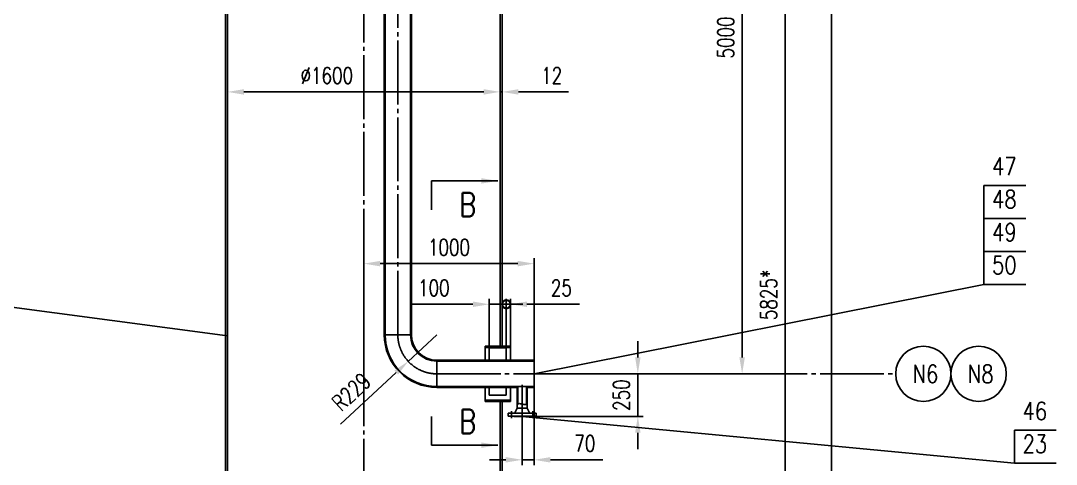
# Model space of a CAD drawing. Extents: x 16825 to 205982, y -10874 to 68273.
# Drawn here: x 162936 to 169016, y 30676 to 33277 of the extents above; entities that cross this region are included whole.
import ezdxf
from ezdxf.enums import TextEntityAlignment as Align

# ---------------------------------------------------------------- set-up
doc = ezdxf.new("R2010")
doc.units = 0
doc.header["$LTSCALE"] = 5
doc.header["$MEASUREMENT"] = 0
doc.linetypes.add('CENTER', pattern=[18, 15, -1, 1, -1])
doc.linetypes.add('DIVIDE', pattern=[20, 15, -1, 1, -1, 1, -1])
doc.layers.get('0').update_dxf_attribs({"color": 4, "linetype": 'DIVIDE'})
doc.layers.get('DEFPOINTS').update_dxf_attribs({"linetype": 'CONTINUOUS'})
for name, color, linetype in [('CEN', 6, 'CENTER'), ('DIM', 1, 'CONTINUOUS'), ('THIN', 1, 'CONTINUOUS'), ('THK', 2, 'CONTINUOUS'), ('TXT', 3, 'CONTINUOUS'), ('TXT_E', 7, 'CONTINUOUS')]:
    doc.layers.add(name, color=color, linetype=linetype)
doc.styles.get("Standard").update_dxf_attribs({"font": 'simplex', "width": 0.75, "bigfont": 'hzdx'})
doc.dimstyles.new('DIM3', dxfattribs={"dimscale": 0, "dimtxt": 3, "dimasz": 3, "dimexe": 1, "dimexo": 0, "dimgap": 1.5, "dimtad": 1, "dimdec": 4, "dimdsep": 46, "dimtxsty": 'Standard', "dimcen": 3, "dimclrd": 1, "dimclrt": 3, "dimadec": 0, "dimazin": 0, "dimtfac": 0.75, "dimtdec": 4, "dimtix": 1, "dimtmove": 0, "dimatfit": 0, "dimfxl": 0, "dimtolj": 1, "dimtzin": 0, "dimarcsym": 0})

# ---------------------------------------------------------------- blocks, each defined once
blk = doc.blocks.new('*D143')
at = {"layer": 'DEFPOINTS', "color": 0}
for p in [(166444.9, 66851.4), (165942.4, 28756.4), (167697.2, 28756.4)]:
    blk.add_point(p, dxfattribs=at)
at = {"layer": 'DIM', "lineweight": -2}
for p, q in [((166444.9, 66851.4), (167729.2, 66851.4)), ((165942.4, 28756.4), (167729.2, 28756.4))]:
    blk.add_line(p, q, dxfattribs=at)
at = {"layer": 'DIM', "color": 1, "lineweight": -2}
blk.add_line((167697.2, 66755.4), (167697.2, 28852.4), dxfattribs=at)
at = {"layer": 'DIM', "color": 1}
for points in [[(167681.2, 66755.4), (167713.2, 66755.4), (167697.2, 66851.4)], [(167681.2, 28852.4), (167713.2, 28852.4), (167697.2, 28756.4)]]:
    blk.add_solid(points, dxfattribs=at)
at = {"layer": 'DIM', "color": 3, "insert": (167601.2, 47803.9), "char_height": 96, "attachment_point": 5, "rotation": 90}
blk.add_mtext('\\A1;~38095', dxfattribs=at)
blk = doc.blocks.new('*D110')
at = {"layer": 'DEFPOINTS', "color": 0}
for p in [(167424.3, 34581.4), (165942.4, 28756.4), (167424.3, 28756.4)]:
    blk.add_point(p, dxfattribs=at)
at = {"layer": 'DIM', "lineweight": -2}
for p, q in [((167424.3, 34581.4), (167392.3, 34581.4)), ((165942.4, 28756.4), (167456.3, 28756.4))]:
    blk.add_line(p, q, dxfattribs=at)
at = {"layer": 'DIM', "color": 1, "lineweight": -2}
blk.add_line((167424.3, 34485.4), (167424.3, 28852.4), dxfattribs=at)
at = {"layer": 'DIM', "color": 1}
for points in [[(167408.3, 34485.4), (167440.3, 34485.4), (167424.3, 34581.4)], [(167408.3, 28852.4), (167440.3, 28852.4), (167424.3, 28756.4)]]:
    blk.add_solid(points, dxfattribs=at)
at = {"layer": 'DIM', "color": 3, "insert": (167328.3, 31668.9), "char_height": 96, "attachment_point": 5, "rotation": 90}
blk.add_mtext('\\A1;5825*', dxfattribs=at)
blk = doc.blocks.new('*D170')
at = {"layer": 'DEFPOINTS', "color": 0}
for p in [(166537.8, 36206.4), (166408.8, 31206.4), (167171.9, 31206.4)]:
    blk.add_point(p, dxfattribs=at)
at = {"layer": 'DIM', "lineweight": -2}
for p, q in [((166537.8, 36206.4), (167203.9, 36206.4)), ((166408.8, 31206.4), (167203.9, 31206.4))]:
    blk.add_line(p, q, dxfattribs=at)
at = {"layer": 'DIM', "color": 1, "lineweight": -2}
blk.add_line((167171.9, 36110.4), (167171.9, 31302.4), dxfattribs=at)
at = {"layer": 'DIM', "color": 1}
for points in [[(167155.9, 36110.4), (167187.9, 36110.4), (167171.9, 36206.4)], [(167155.9, 31302.4), (167187.9, 31302.4), (167171.9, 31206.4)]]:
    blk.add_solid(points, dxfattribs=at)
at = {"layer": 'DIM', "color": 3, "insert": (167075.9, 33178.9), "char_height": 96, "attachment_point": 5, "rotation": 90}
blk.add_mtext('\\A1;5000', dxfattribs=at)
blk = doc.blocks.new('*D168')
at = {"layer": 'DEFPOINTS', "color": 0}
for p in [(165812.4, 31614.4), (165787.4, 31357.9), (165812.4, 31360.9)]:
    blk.add_point(p, dxfattribs=at)
at = {"layer": 'DIM', "lineweight": -2}
for p, q in [((165787.4, 31357.9), (165787.4, 31646.4)), ((165812.4, 31360.9), (165812.4, 31646.4))]:
    blk.add_line(p, q, dxfattribs=at)
at = {"layer": 'DIM', "color": 1, "lineweight": -2}
for p, q in [((165787.4, 31614.4), (165691.4, 31614.4)), ((165787.4, 31614.4), (165812.4, 31614.4)), ((165908.4, 31614.4), (166216.9, 31614.4))]:
    blk.add_line(p, q, dxfattribs=at)
at = {"layer": 'DIM', "color": 1}
blk.add_solid([(165908.4, 31630.4), (165908.4, 31598.4), (165812.4, 31614.4)], dxfattribs=at)
at = {"layer": 'DIM', "color": 3, "insert": (166110.7, 31710.4), "char_height": 96, "attachment_point": 5}
blk.add_mtext('\\A1;25', dxfattribs=at)
blk = doc.blocks.new('_None')
blk = doc.blocks.new('_DotSmall')
at = {"color": 0, "linetype": 'ByBlock', "const_width": 0.5}
blk.add_lwpolyline([(-0.0625, 0, 1), (0.0625, 0, 1)], format="xyb", close=True, dxfattribs=at)
blk = doc.blocks.new('*D167')
at = {"layer": 'DEFPOINTS', "color": 0}
for p in [(165687.4, 31614.4), (165687.4, 31357.9), (165787.4, 31357.9)]:
    blk.add_point(p, dxfattribs=at)
at = {"layer": 'DIM', "lineweight": -2}
for p, q in [((165687.4, 31357.9), (165687.4, 31646.4)), ((165787.4, 31357.9), (165787.4, 31646.4))]:
    blk.add_line(p, q, dxfattribs=at)
at = {"layer": 'DIM', "color": 1, "lineweight": -2}
for p, q in [((165591.4, 31614.4), (165227.9, 31614.4)), ((165787.4, 31614.4), (165687.4, 31614.4)), ((165787.4, 31614.4), (165883.4, 31614.4))]:
    blk.add_line(p, q, dxfattribs=at)
at = {"layer": 'DIM', "color": 1}
blk.add_solid([(165591.4, 31630.4), (165591.4, 31598.4), (165687.4, 31614.4)], dxfattribs=at)
at = {"layer": 'DIM', "color": 1, "lineweight": -2, "xscale": 96, "yscale": 96, "zscale": 96, "rotation": 180}
blk.add_blockref('_DotSmall', (165787.4, 31614.4), dxfattribs=at)
at = {"layer": 'DIM', "color": 3, "insert": (165361.7, 31710.4), "char_height": 96, "attachment_point": 5}
blk.add_mtext('\\A1;100', dxfattribs=at)
blk = doc.blocks.new('*D164')
at = {"layer": 'DEFPOINTS', "color": 0}
for p in [(165950.4, 31852.6), (165950.4, 31206.4), (164950.4, 30981.5)]:
    blk.add_point(p, dxfattribs=at)
at = {"layer": 'DIM', "lineweight": -2}
for p, q in [((164950.4, 30981.5), (164950.4, 31884.6)), ((165950.4, 31206.4), (165950.4, 31884.6))]:
    blk.add_line(p, q, dxfattribs=at)
at = {"layer": 'DIM', "color": 1, "lineweight": -2}
blk.add_line((165046.4, 31852.6), (165854.4, 31852.6), dxfattribs=at)
at = {"layer": 'DIM', "color": 1}
for points in [[(165046.4, 31868.6), (165046.4, 31836.6), (164950.4, 31852.6)], [(165854.4, 31868.6), (165854.4, 31836.6), (165950.4, 31852.6)]]:
    blk.add_solid(points, dxfattribs=at)
at = {"layer": 'DIM', "color": 3, "insert": (165450.4, 31948.6), "char_height": 96, "attachment_point": 5}
blk.add_mtext('\\A1;1000', dxfattribs=at)
blk = doc.blocks.new('*D163')
at = {"layer": 'DEFPOINTS', "color": 0}
for p in [(165379.4, 31435.4), (165211.5, 31279.6)]:
    blk.add_point(p, dxfattribs=at)
at = {"layer": 'DIM', "color": 1, "lineweight": -2}
for p, q in [((165379.4, 31435.4), (165211.5, 31279.6)), ((164814.4, 30911.2), (165141.1, 31214.3))]:
    blk.add_line(p, q, dxfattribs=at)
at = {"layer": 'DIM', "color": 1}
blk.add_solid([(165130.2, 31226.1), (165152, 31202.6), (165211.5, 31279.6)], dxfattribs=at)
at = {"layer": 'DIM', "color": 3, "insert": (164877.3, 31100.5), "char_height": 96, "attachment_point": 5, "rotation": 42.85168}
blk.add_mtext('\\A1;R229', dxfattribs=at)
blk = doc.blocks.new('*D166')
at = {"layer": 'DEFPOINTS', "color": 0}
for p in [(165950.4, 31126.9), (165880.4, 30956.4), (165880.4, 30702.1)]:
    blk.add_point(p, dxfattribs=at)
at = {"layer": 'DIM', "lineweight": -2}
for p, q in [((165950.4, 31126.9), (165950.4, 30670.1)), ((165880.4, 30956.4), (165880.4, 30670.1))]:
    blk.add_line(p, q, dxfattribs=at)
at = {"layer": 'DIM', "color": 1, "lineweight": -2}
for p, q in [((165784.4, 30702.1), (165688.4, 30702.1)), ((165880.4, 30702.1), (165950.4, 30702.1)), ((166046.4, 30702.1), (166354.9, 30702.1))]:
    blk.add_line(p, q, dxfattribs=at)
at = {"layer": 'DIM', "color": 1}
for points in [[(165784.4, 30718.1), (165784.4, 30686.1), (165880.4, 30702.1)], [(166046.4, 30718.1), (166046.4, 30686.1), (165950.4, 30702.1)]]:
    blk.add_solid(points, dxfattribs=at)
at = {"layer": 'DIM', "color": 3, "insert": (166248.7, 30798.1), "char_height": 96, "attachment_point": 5}
blk.add_mtext('\\A1;70', dxfattribs=at)
blk = doc.blocks.new('*D165')
at = {"layer": 'DEFPOINTS', "color": 0}
for p in [(166019.4, 31206.4), (165880.4, 30956.4), (166559.5, 30956.4)]:
    blk.add_point(p, dxfattribs=at)
at = {"layer": 'DIM', "color": 1, "lineweight": -2}
for p, q in [((166559.5, 31302.4), (166559.5, 31398.4)), ((166559.5, 31206.4), (166559.5, 30956.4)), ((166559.5, 30860.4), (166559.5, 30764.4))]:
    blk.add_line(p, q, dxfattribs=at)
at = {"layer": 'DIM', "lineweight": -2}
for p, q in [((166019.4, 31206.4), (166591.5, 31206.4)), ((165880.4, 30956.4), (166591.5, 30956.4))]:
    blk.add_line(p, q, dxfattribs=at)
at = {"layer": 'DIM', "color": 1}
for points in [[(166543.5, 31302.4), (166575.5, 31302.4), (166559.5, 31206.4)], [(166543.5, 30860.4), (166575.5, 30860.4), (166559.5, 30956.4)]]:
    blk.add_solid(points, dxfattribs=at)
at = {"layer": 'DIM', "color": 3, "insert": (166463.5, 31081.4), "char_height": 96, "attachment_point": 5, "rotation": 90}
blk.add_mtext('\\A1;250', dxfattribs=at)
blk = doc.blocks.new('*D149')
at = {"layer": 'DEFPOINTS', "color": 0}
for p in [(165750.4, 32870.1), (165750.4, 32859.7), (164150.4, 32776.6)]:
    blk.add_point(p, dxfattribs=at)
at = {"layer": 'DIM', "lineweight": -2}
for p, q in [((164150.4, 32776.6), (164150.4, 32891.7)), ((165750.4, 32870.1), (165750.4, 32827.7))]:
    blk.add_line(p, q, dxfattribs=at)
at = {"layer": 'DIM', "color": 1, "lineweight": -2}
blk.add_line((164246.4, 32859.7), (165654.4, 32859.7), dxfattribs=at)
at = {"layer": 'DIM', "color": 1}
for points in [[(164246.4, 32875.7), (164246.4, 32843.7), (164150.4, 32859.7)], [(165654.4, 32875.7), (165654.4, 32843.7), (165750.4, 32859.7)]]:
    blk.add_solid(points, dxfattribs=at)
at = {"layer": 'DIM', "color": 3, "insert": (164733.4, 32955.7), "char_height": 96, "attachment_point": 5}
blk.add_mtext('\\A1;%%C1600', dxfattribs=at)
blk = doc.blocks.new('*D150')
at = {"layer": 'DEFPOINTS', "color": 0}
for p in [(165750.4, 32859.7), (165762.4, 32859.7), (165762.4, 32859.1)]:
    blk.add_point(p, dxfattribs=at)
at = {"layer": 'DIM', "color": 1, "lineweight": -2}
for p, q in [((165654.4, 32859.7), (165558.4, 32859.7)), ((165750.4, 32859.7), (165762.4, 32859.7)), ((165858.4, 32859.7), (166153.2, 32859.7))]:
    blk.add_line(p, q, dxfattribs=at)
at = {"layer": 'DIM', "lineweight": -2}
for p, q in [((165750.4, 32859.7), (165750.4, 32891.7)), ((165762.4, 32859.1), (165762.4, 32891.7))]:
    blk.add_line(p, q, dxfattribs=at)
at = {"layer": 'DIM', "color": 1}
for points in [[(165654.4, 32875.7), (165654.4, 32843.7), (165750.4, 32859.7)], [(165858.4, 32875.7), (165858.4, 32843.7), (165762.4, 32859.7)]]:
    blk.add_solid(points, dxfattribs=at)
at = {"layer": 'DIM', "color": 3, "insert": (166053.8, 32955.7), "char_height": 96, "attachment_point": 5}
blk.add_mtext('\\A1;12', dxfattribs=at)

msp = doc.modelspace()

# ---------------------------------------------------------------- linework, layer by layer
at = {"layer": 'CEN', "ltscale": 5}
for p, q in [((164950.377, 28649.949), (164950.377, 65759.35)), ((165150.377, 31435.373), (165150.377, 34189.077)), ((165379.377, 31206.373), (168073.886, 31206.373)), ((165880.377, 30956.373), (165880.377, 31142.578))]:
    msp.add_line(p, q, dxfattribs=at)
at = {"layer": 'CEN'}
for p, q in [((165817.877, 30947.184), (165817.877, 30987.561)), ((165942.877, 30947.184), (165942.877, 30987.561))]:
    msp.add_line(p, q, dxfattribs=at)
at = {"layer": 'CEN', "ltscale": 5}
msp.add_arc((165379.377, 31435.373), 229, 180, 270, dxfattribs=at)
at = {"layer": 'DIM'}
for p, q in [((165348.773, 32337.841), (165348.773, 32168.794)), ((165348.773, 30788.033), (165348.773, 30957.08))]:
    msp.add_line(p, q, dxfattribs=at)
for centre in [(168236.072, 31206.373), (168560.445, 31206.373)]:
    msp.add_circle(centre, 162.187, dxfattribs=at)
at = {"layer": 'THIN'}
for p, q in [((168591.455, 31730.465), (168591.455, 32310.02)), ((164150.377, 31428.983), (162229.69, 31684.307)), ((165950.377, 31206.373), (168591.455, 31730.465)), ((165880.377, 30956.373), (168770.709, 30681.949)), ((168770.709, 30681.949), (168770.709, 30875.135))]:
    msp.add_line(p, q, dxfattribs=at)
msp.add_open_spline([(165851.877, 31028.737), (165856.305, 31030.713), (165868.569, 31034.438), (165887.772, 31023.971), (165902.406, 31026.469), (165908.877, 31028.258)], degree=3, knots=[11.21626619, 11.21626619, 11.21626619, 11.21626619, 25.41460224, 50.28215606, 69.96510376, 69.96510376, 69.96510376, 69.96510376], dxfattribs=at)
at = {"layer": 'THK'}
for p, q in [((165224.877, 31435.373), (165224.877, 34180.657)), ((165229.877, 31435.373), (165229.877, 34181.579)), ((165070.877, 31435.373), (165070.877, 34160.936)), ((165075.877, 31435.373), (165075.877, 34161.325)), ((165750.377, 31368.873), (165750.377, 34155.337)), ((165762.377, 31368.873), (165762.377, 34155.337)), ((164138.377, 31212.163), (164138.377, 33844.873)), ((164150.377, 31212.945), (164150.377, 33844.873)), ((165229.877, 31435.373), (165070.877, 31435.373)), ((165662.377, 31285.873), (165662.377, 31368.873)), ((165662.377, 31368.873), (165812.377, 31368.873)), ((165662.377, 31360.873), (165812.377, 31360.873)), ((165687.377, 31285.873), (165687.377, 31357.873)), ((165687.377, 31357.873), (165787.377, 31357.873)), ((165787.377, 31285.873), (165787.377, 31357.873)), ((165812.377, 31285.873), (165812.377, 31368.873)), ((164138.377, 28796.373), (164138.377, 31262.163)), ((164150.377, 28796.373), (164150.377, 31262.945)), ((165379.377, 31285.873), (165950.377, 31285.873)), ((165379.377, 31285.873), (165379.377, 31126.873)), ((165379.377, 31280.873), (165950.377, 31280.873)), ((165950.377, 31126.873), (165950.377, 31285.873)), ((165379.377, 31131.873), (165950.377, 31131.873)), ((165851.877, 31004.169), (165851.877, 31131.873)), ((165855.877, 31030.328), (165855.877, 31131.873)), ((165904.877, 31027.251), (165904.877, 31131.873)), ((165908.877, 31004.169), (165908.877, 31131.873)), ((165379.377, 31126.873), (165851.877, 31126.873)), ((165662.377, 31043.873), (165662.377, 31126.873)), ((165687.377, 31082.06), (165687.377, 31126.873)), ((165687.377, 31082.06), (165787.377, 31082.06)), ((165787.377, 31082.06), (165787.377, 31126.873)), ((165812.377, 31043.873), (165812.377, 31126.873)), ((165908.877, 31126.873), (165950.377, 31126.873)), ((165662.377, 31051.873), (165812.377, 31051.873)), ((165662.377, 31043.873), (165812.377, 31043.873)), ((165750.377, 29893.373), (165750.377, 31043.873)), ((165762.377, 29893.373), (165762.377, 31043.873)), ((165962.877, 30976.373), (165797.877, 30976.373)), ((165797.877, 30958.373), (165797.877, 30976.373)), ((165797.877, 30958.373), (165962.877, 30958.373)), ((165830.877, 30956.373), (165830.877, 30958.373)), ((165830.877, 30956.373), (165929.877, 30956.373)), ((165838.916, 30980.763), (165851.877, 31004.169)), ((165908.877, 31004.169), (165851.877, 31004.169)), ((165921.837, 30980.763), (165908.877, 31004.169)), ((165929.877, 30956.373), (165929.877, 30958.373)), ((165962.877, 30958.373), (165962.877, 30976.373))]:
    msp.add_line(p, q, dxfattribs=at)
for centre, radius, start, end in [((165379.377, 31435.373), 308.5, 180, 270), ((165379.377, 31435.373), 303.5, 180, 270), ((165379.377, 31435.373), 154.5, 180, 270), ((165379.377, 31435.373), 149.5, 180, 270), ((165833.953, 30981.373), 5, 270, 353), ((165926.8, 30981.373), 5, 187, 270)]:
    msp.add_arc(centre, radius, start, end, dxfattribs=at)
at = {"layer": 'TXT_E', "color": 2}
for p, q in [((168837.21, 32310.02), (168591.455, 32310.02)), ((168837.21, 32116.835), (168591.455, 32116.835)), ((168837.21, 31923.65), (168591.455, 31923.65)), ((168837.21, 31730.465), (168591.455, 31730.465)), ((169016.464, 30875.135), (168770.709, 30875.135)), ((169016.464, 30681.949), (168770.709, 30681.949))]:
    msp.add_line(p, q, dxfattribs=at)

# ---------------------------------------------------------------- texts
at = {"layer": 'TXT', "width": 0.8}
for s, p in [('47', (168711.49, 32339.516)), ('48', (168711.49, 32146.331)), ('49', (168711.49, 31953.146)), ('50', (168711.49, 31759.961)), ('46', (168890.744, 30904.631)), ('23', (168890.744, 30711.446))]:
    msp.add_text(s, height=105, dxfattribs=at).set_placement(p, align=Align.BOTTOM_CENTER)
for s, height, p in [('B', 140, (165509.99, 32128.579)), ('N6', 105, (168172.655, 31153.355)), ('N8', 105, (168497.028, 31153.355)), ('B', 140, (165509.99, 30857.295))]:
    msp.add_text(s, height=height, dxfattribs=at).set_placement(p)

# ---------------------------------------------------------------- dimensions: what is measured, and where the dimension line sits
at = {"layer": 'DIM'}
for base, p1, text, picture, middle in [((167697.235, 28756.373), (166444.904, 66851.373), '~38095', '*D143', (167601.235, 47803.873)), ((167424.251, 28756.373), (167424.251, 34581.373), '<>*', '*D110', (167328.251, 31668.873))]:
    dim = msp.add_linear_dim(base=base, p1=p1, p2=(165942.377, 28756.373), angle=90, text=text, dimstyle='DIM3', override={"dimscale": 32, "dimdec": 2, "dimclre": 256, "dimtdec": 2}, dxfattribs=at)
    dim.commit()
    dim.dimension.update_dxf_attribs({"geometry": picture, "text_midpoint": middle})
dim = msp.add_linear_dim(base=(167171.91, 31206.373), p1=(166537.827, 36206.373), p2=(166408.774, 31206.373), angle=90, dimstyle='DIM3', override={"dimscale": 32, "dimdec": 2, "dimclre": 256, "dimtdec": 2}, dxfattribs=at)
dim.commit()
dim.dimension.update_dxf_attribs({"geometry": '*D170', "text_midpoint": (167171.91, 33178.885), "dimtype": 160})
dim = msp.add_linear_dim(base=(165750.377, 32859.691), p1=(164150.377, 32776.602), p2=(165750.377, 32870.076), text='%%C<>', dimstyle='DIM3', override={"dimscale": 32, "dimdec": 2, "dimclre": 256, "dimtdec": 2}, dxfattribs=at)
dim.commit()
dim.dimension.update_dxf_attribs({"geometry": '*D149', "text_midpoint": (164733.367, 32859.691), "dimtype": 160})
for base, p1, p2, override, picture, middle in [((165762.377, 32859.691), (165750.377, 32859.691), (165762.377, 32859.071), {"dimscale": 32, "dimdec": 2, "dimclre": 256, "dimtdec": 2}, '*D150', (166053.805, 32859.691)), ((165687.377, 31614.405), (165787.377, 31357.873), (165687.377, 31357.873), {"dimscale": 32, "dimdec": 2, "dimblk1": 'DotSmall', "dimsah": 1, "dimclre": 256, "dimtdec": 2}, '*D167', (165361.662, 31614.405)), ((165812.377, 31614.405), (165787.377, 31357.873), (165812.377, 31360.873), {"dimscale": 32, "dimdec": 2, "dimblk1": 'None', "dimsah": 1, "dimclre": 256, "dimtdec": 2}, '*D168', (166110.662, 31614.405)), ((165880.377, 30702.138), (165950.377, 31126.873), (165880.377, 30956.373), {"dimscale": 32, "dimdec": 2, "dimclre": 256, "dimtdec": 2}, '*D166', (166248.662, 30702.138))]:
    dim = msp.add_linear_dim(base=base, p1=p1, p2=p2, dimstyle='DIM3', override=override, dxfattribs=at)
    dim.commit()
    dim.dimension.update_dxf_attribs({"geometry": picture, "text_midpoint": middle, "dimtype": 160})
dim = msp.add_linear_dim(base=(165950.377, 31852.562), p1=(164950.377, 30981.484), p2=(165950.377, 31206.373), dimstyle='DIM3', override={"dimscale": 32, "dimdec": 2, "dimclre": 256, "dimtdec": 2}, dxfattribs=at)
dim.commit()
dim.dimension.update_dxf_attribs({"geometry": '*D164', "text_midpoint": (165450.377, 31948.562)})
dim = msp.add_radius_dim(center=(165379.377, 31435.373), mpoint=(165211.493, 31279.629), dimstyle='DIM3', override={"dimscale": 32, "dimdec": 2, "dimclre": 256, "dimtdec": 2, "dimtmove": 1}, dxfattribs=at)
dim.commit()
dim.dimension.update_dxf_attribs({"geometry": '*D163', "text_midpoint": (164877.254, 31100.508)})
dim = msp.add_linear_dim(base=(166559.456, 30956.373), p1=(166019.431, 31206.373), p2=(165880.377, 30956.373), angle=90, dimstyle='DIM3', override={"dimscale": 32, "dimdec": 2, "dimclre": 256, "dimtdec": 2}, dxfattribs=at)
dim.commit()
dim.dimension.update_dxf_attribs({"geometry": '*D165', "text_midpoint": (166463.456, 31081.373)})

# ---------------------------------------------------------------- leaders
for points in [[(165737.216, 32337.841), (165348.773, 32337.841)], [(165737.216, 30788.033), (165348.773, 30788.033)]]:
    msp.add_leader(points, dimstyle='DIM3', override={"dimscale": 32, "dimdec": 2, "dimclre": 256, "dimtdec": 2}, dxfattribs=at)

doc.saveas('drawing.dxf')
